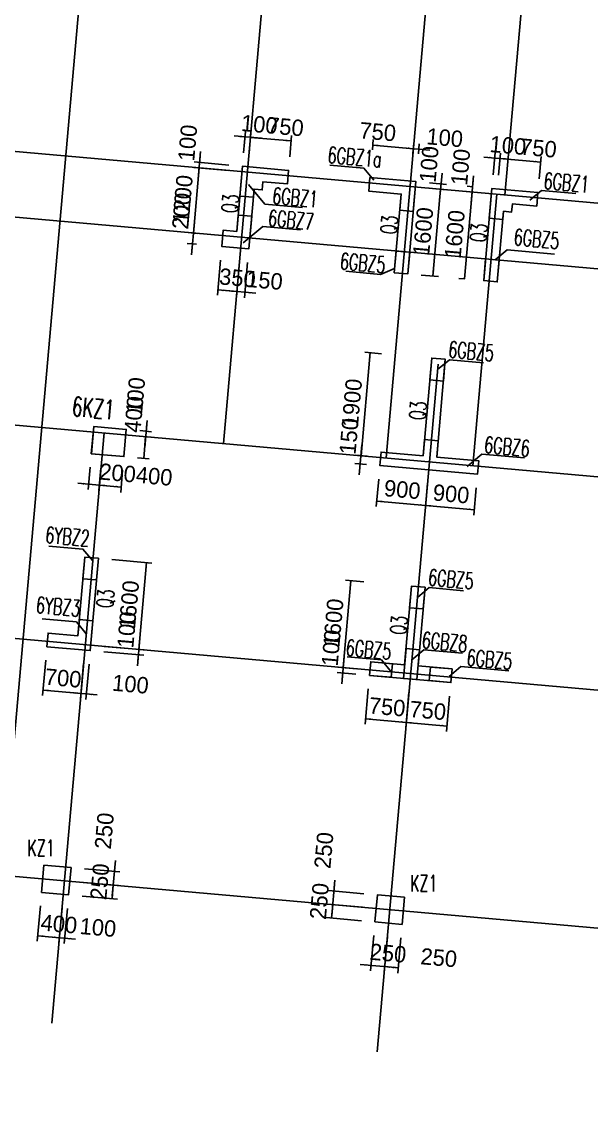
# Model space of a CAD drawing. Extents: x 387171 to 699106, y 11966 to 245688.
# Drawn here: x 616884 to 627343, y 53493 to 73574 of the extents above; entities that cross this region are included whole.
import ezdxf

# ---------------------------------------------------------------- set-up
doc = ezdxf.new("R2010")
doc.units = 0
doc.header["$LTSCALE"] = 100
doc.header["$MEASUREMENT"] = 0
for name, color, linetype in [('b边缘构件', 235, 'Continuous'), ('cnum', 7, 'Continuous'), ('COLU', 7, 'Continuous'), ('colu-主楼', 7, 'Continuous'), ('DIM', 3, 'Continuous'), ('DOTE', 253, 'Continuous'), ('L-AXIS', 3, 'Continuous'), ('NUM', 7, 'Continuous'), ('TEXT', 7, 'Continuous'), ('THIN', 7, 'Continuous'), ('wall-主楼', 2, 'Continuous'), ('Y阴影', 254, 'Continuous'), ('剪力墙身标注', 7, 'Continuous'), ('小尺寸', 4, 'Continuous'), ('柱', 2, 'Continuous')]:
    doc.layers.add(name, color=color, linetype=linetype)
doc.styles.get("Standard").update_dxf_attribs({"font": 'standard'})
doc.styles.add('tk', font='tk')
doc.dimstyles.get("Standard").update_dxf_attribs({"dimtxt": 300, "dimasz": 100, "dimexe": 100, "dimexo": 250, "dimgap": 100, "dimtad": 0, "dimtoh": 1, "dimdec": 0, "dimdsep": 46, "dimcen": 0.09, "dimclrt": 7, "dimadec": 0, "dimazin": 0, "dimtfac": 1, "dimtdec": 4, "dimtofl": 0, "dimtmove": 0, "dimatfit": 3, "dimfxl": 1, "dimtolj": 1, "dimtzin": 0, "dimarcsym": 0})

# ---------------------------------------------------------------- blocks, each defined once
blk = doc.blocks.new('*D1842')
at = {"layer": 'L-AXIS', "color": 0, "linetype": 'ByBlock', "lineweight": -2}
for p, q in [((493507, 53583), (493255, 50741)), ((493264, 50840), (658764, 36162)), ((659008, 38905), (658755, 36062))]:
    blk.add_line(p, q, dxfattribs=at)
for points in [[(493264, 50840), (493365, 50848), (493362, 50815)], [(658764, 36162), (658663, 36154), (658666, 36188)]]:
    blk.add_solid(points, dxfattribs=at)
at = {"layer": 'L-AXIS', "color": 7, "linetype": 'Continuous', "lineweight": -2, "insert": (576045, 43850), "char_height": 300, "width": 1101.67, "attachment_point": 5, "rotation": 354.9316, "style": 'tk'}
blk.add_mtext('166150', dxfattribs=at)
blk = doc.blocks.new('*D876')
at = {"layer": '小尺寸', "color": 0, "linetype": 'ByBlock', "lineweight": -2}
for p, q in [((620534, 69203), (620476, 68556)), ((620882, 69172), (620825, 68525)), ((620485, 68656), (620834, 68625))]:
    blk.add_line(p, q, dxfattribs=at)
for points in [[(620485, 68656), (620586, 68663), (620583, 68630)], [(620834, 68625), (620732, 68617), (620735, 68650)]]:
    blk.add_solid(points, dxfattribs=at)
at = {"layer": '小尺寸', "color": 7, "linetype": 'Continuous', "lineweight": -2, "insert": (620846, 68875), "char_height": 300, "width": 566.67, "attachment_point": 5, "rotation": 354.9316, "style": 'tk'}
blk.add_mtext('350', dxfattribs=at)
blk = doc.blocks.new('*D1648')
at = {"layer": '小尺寸', "color": 0, "linetype": 'ByBlock', "lineweight": -2}
for p, q in [((623249, 61333), (623192, 60685)), ((623996, 61266), (623939, 60619)), ((623200, 60785), (623947, 60719))]:
    blk.add_line(p, q, dxfattribs=at)
for points in [[(623200, 60785), (623301, 60793), (623299, 60759)], [(623947, 60719), (623846, 60711), (623849, 60744)]]:
    blk.add_solid(points, dxfattribs=at)
at = {"layer": '小尺寸', "color": 7, "linetype": 'Continuous', "lineweight": -2, "insert": (623596, 61001), "char_height": 300, "width": 566.67, "attachment_point": 5, "rotation": 354.9316, "style": 'tk'}
blk.add_mtext('750', dxfattribs=at)
blk = doc.blocks.new('*D3608')
at = {"layer": '小尺寸', "color": 0, "linetype": 'ByBlock', "lineweight": -2}
for p, q in [((623996, 61266), (623939, 60619)), ((624743, 61200), (624686, 60553)), ((623947, 60719), (624695, 60652))]:
    blk.add_line(p, q, dxfattribs=at)
for points in [[(623947, 60719), (624049, 60726), (624046, 60693)], [(624695, 60652), (624593, 60645), (624596, 60678)]]:
    blk.add_solid(points, dxfattribs=at)
at = {"layer": '小尺寸', "color": 7, "linetype": 'Continuous', "lineweight": -2, "insert": (624343, 60935), "char_height": 300, "width": 566.67, "attachment_point": 5, "rotation": 354.9316, "style": 'tk'}
blk.add_mtext('750', dxfattribs=at)
blk = doc.blocks.new('*D1849')
at = {"layer": '小尺寸', "color": 0, "linetype": 'ByBlock', "lineweight": -2}
for p, q in [((617322, 61858), (617265, 61211)), ((618019, 61797), (617962, 61149)), ((617274, 61311), (617971, 61249))]:
    blk.add_line(p, q, dxfattribs=at)
for points in [[(617274, 61311), (617375, 61318), (617372, 61285)], [(617971, 61249), (617870, 61241), (617873, 61274)]]:
    blk.add_solid(points, dxfattribs=at)
at = {"layer": '小尺寸', "color": 7, "linetype": 'Continuous', "lineweight": -2, "insert": (617644, 61529), "char_height": 300, "width": 566.67, "attachment_point": 5, "rotation": 354.9316, "style": 'tk'}
blk.add_mtext('700', dxfattribs=at)
blk = doc.blocks.new('*D1515')
at = {"layer": '小尺寸', "color": 0, "linetype": 'ByBlock', "lineweight": -2}
for p, q in [((618019, 61797), (617962, 61149)), ((618119, 61788), (618062, 61140)), ((617772, 61266), (618270, 61222))]:
    blk.add_line(p, q, dxfattribs=at)
for points in [[(617971, 61249), (617870, 61241), (617873, 61274)], [(618071, 61240), (618172, 61248), (618169, 61214)]]:
    blk.add_solid(points, dxfattribs=at)
at = {"layer": '小尺寸', "color": 7, "linetype": 'Continuous', "lineweight": -2, "insert": (618880, 61419), "char_height": 300, "width": 476.67, "attachment_point": 5, "rotation": 354.9316, "style": 'tk'}
blk.add_mtext('100', dxfattribs=at)
blk = doc.blocks.new('*D3607')
at = {"layer": '小尺寸', "color": 0, "linetype": 'ByBlock', "lineweight": -2}
for p, q in [((620169, 71193), (620125, 70695)), ((620679, 70847), (620043, 70903)), ((620688, 70947), (620052, 71003))]:
    blk.add_line(p, q, dxfattribs=at)
for points in [[(620151, 70994), (620144, 71095), (620177, 71092)], [(620142, 70895), (620150, 70793), (620117, 70796)]]:
    blk.add_solid(points, dxfattribs=at)
at = {"layer": '小尺寸', "color": 7, "linetype": 'Continuous', "lineweight": -2, "insert": (619932, 71353), "char_height": 300, "width": 476.67, "attachment_point": 5, "rotation": 84.9316, "style": 'tk'}
blk.add_mtext('100', dxfattribs=at)
blk = doc.blocks.new('*D4370')
at = {"layer": '小尺寸', "color": 0, "linetype": 'ByBlock', "lineweight": -2}
for p, q in [((620142, 70895), (620036, 69699)), ((620679, 70847), (620043, 70903)), ((620106, 69693), (619937, 69708))]:
    blk.add_line(p, q, dxfattribs=at)
for points in [[(620142, 70895), (620150, 70793), (620117, 70796)], [(620036, 69699), (620029, 69800), (620062, 69797)]]:
    blk.add_solid(points, dxfattribs=at)
at = {"layer": '小尺寸', "color": 7, "linetype": 'Continuous', "lineweight": -2, "insert": (619840, 70319), "char_height": 300, "width": 690, "attachment_point": 5, "rotation": 84.9316, "style": 'tk'}
blk.add_mtext('1200', dxfattribs=at)
blk = doc.blocks.new('*D4109')
at = {"layer": '小尺寸', "color": 0, "linetype": 'ByBlock', "lineweight": -2}
for p, q in [((620054, 69898), (620001, 69301)), ((620106, 69693), (619937, 69708)), ((620094, 69493), (619919, 69509))]:
    blk.add_line(p, q, dxfattribs=at)
for points in [[(620036, 69699), (620029, 69800), (620062, 69797)], [(620019, 69500), (620027, 69399), (619993, 69402)]]:
    blk.add_solid(points, dxfattribs=at)
at = {"layer": '小尺寸', "color": 7, "linetype": 'Continuous', "lineweight": -2, "insert": (619821, 70103), "char_height": 300, "width": 566.67, "attachment_point": 5, "rotation": 84.9316, "style": 'tk'}
blk.add_mtext('200', dxfattribs=at)
blk = doc.blocks.new('*D348')
at = {"layer": '小尺寸', "color": 0, "linetype": 'ByBlock', "lineweight": -2}
for p, q in [((623084, 65263), (623133, 65810)), ((623213, 65452), (623002, 65471)), ((623226, 65601), (623016, 65620))]:
    blk.add_line(p, q, dxfattribs=at)
for points in [[(623115, 65611), (623108, 65712), (623141, 65709)], [(623102, 65462), (623110, 65361), (623077, 65364)]]:
    blk.add_solid(points, dxfattribs=at)
at = {"layer": '小尺寸', "color": 7, "linetype": 'Continuous', "lineweight": -2, "insert": (622896, 65970), "char_height": 300, "width": 476.67, "attachment_point": 5, "rotation": 84.9316, "style": 'tk'}
blk.add_mtext('150', dxfattribs=at)
blk = doc.blocks.new('*D75')
at = {"layer": '小尺寸', "color": 0, "linetype": 'ByBlock', "lineweight": -2}
for p, q in [((623115, 65611), (623283, 67504)), ((623493, 67485), (623184, 67513)), ((623226, 65601), (623016, 65620))]:
    blk.add_line(p, q, dxfattribs=at)
for points in [[(623283, 67504), (623291, 67403), (623258, 67406)], [(623115, 65611), (623108, 65712), (623141, 65709)]]:
    blk.add_solid(points, dxfattribs=at)
at = {"layer": '小尺寸', "color": 7, "linetype": 'Continuous', "lineweight": -2, "insert": (622950, 66580), "char_height": 300, "width": 685, "attachment_point": 5, "rotation": 84.9316, "style": 'tk'}
blk.add_mtext('1900', dxfattribs=at)
blk = doc.blocks.new('*D4739')
at = {"layer": '小尺寸', "color": 0, "linetype": 'ByBlock', "lineweight": -2}
for p, q in [((623440, 65181), (623395, 64681)), ((624336, 65101), (624292, 64601)), ((623404, 64780), (624301, 64701))]:
    blk.add_line(p, q, dxfattribs=at)
for points in [[(623404, 64780), (623505, 64788), (623502, 64755)], [(624301, 64701), (624200, 64693), (624203, 64726)]]:
    blk.add_solid(points, dxfattribs=at)
at = {"layer": '小尺寸', "color": 7, "linetype": 'Continuous', "lineweight": -2, "insert": (623874, 64990), "char_height": 300, "width": 556.67, "attachment_point": 5, "rotation": 354.9316, "style": 'tk'}
blk.add_mtext('900', dxfattribs=at)
blk = doc.blocks.new('*D927')
at = {"layer": '小尺寸', "color": 0, "linetype": 'ByBlock', "lineweight": -2}
for p, q in [((624336, 65101), (624292, 64601)), ((625233, 65022), (625188, 64522)), ((624301, 64701), (625197, 64621))]:
    blk.add_line(p, q, dxfattribs=at)
for points in [[(624301, 64701), (624402, 64709), (624399, 64676)], [(625197, 64621), (625096, 64614), (625099, 64647)]]:
    blk.add_solid(points, dxfattribs=at)
at = {"layer": '小尺寸', "color": 7, "linetype": 'Continuous', "lineweight": -2, "insert": (624771, 64910), "char_height": 300, "width": 556.67, "attachment_point": 5, "rotation": 354.9316, "style": 'tk'}
blk.add_mtext('900', dxfattribs=at)
blk = doc.blocks.new('*D486')
at = {"layer": '小尺寸', "color": 0, "linetype": 'ByBlock', "lineweight": -2}
for p, q in [((622761, 61426), (622805, 61924)), ((623031, 61703), (622688, 61734)), ((623022, 61604), (622679, 61634))]:
    blk.add_line(p, q, dxfattribs=at)
for points in [[(622787, 61725), (622780, 61826), (622813, 61823)], [(622778, 61625), (622786, 61524), (622753, 61527)]]:
    blk.add_solid(points, dxfattribs=at)
at = {"layer": '小尺寸', "color": 7, "linetype": 'Continuous', "lineweight": -2, "insert": (622568, 62084), "char_height": 300, "width": 476.67, "attachment_point": 5, "rotation": 84.9316, "style": 'tk'}
blk.add_mtext('100', dxfattribs=at)
blk = doc.blocks.new('*D1436')
at = {"layer": '小尺寸', "color": 0, "linetype": 'ByBlock', "lineweight": -2}
for p, q in [((622787, 61725), (622929, 63319)), ((623167, 63298), (622829, 63328)), ((623031, 61703), (622688, 61734))]:
    blk.add_line(p, q, dxfattribs=at)
for points in [[(622929, 63319), (622936, 63218), (622903, 63221)], [(622787, 61725), (622780, 61826), (622813, 61823)]]:
    blk.add_solid(points, dxfattribs=at)
at = {"layer": '小尺寸', "color": 7, "linetype": 'Continuous', "lineweight": -2, "insert": (622609, 62544), "char_height": 300, "width": 685, "attachment_point": 5, "rotation": 84.9316, "style": 'tk'}
blk.add_mtext('1600', dxfattribs=at)
blk = doc.blocks.new('*D4630')
at = {"layer": '小尺寸', "color": 0, "linetype": 'ByBlock', "lineweight": -2}
for p, q in [((620959, 71173), (620994, 71563)), ((621059, 71165), (621093, 71554)), ((620786, 71481), (621284, 71437))]:
    blk.add_line(p, q, dxfattribs=at)
for points in [[(620985, 71463), (620884, 71455), (620887, 71489)], [(621085, 71454), (621186, 71462), (621183, 71429)]]:
    blk.add_solid(points, dxfattribs=at)
at = {"layer": '小尺寸', "color": 7, "linetype": 'Continuous', "lineweight": -2, "insert": (621248, 71691), "char_height": 300, "width": 476.67, "attachment_point": 5, "rotation": 354.9316, "style": 'tk'}
blk.add_mtext('100', dxfattribs=at)
blk = doc.blocks.new('*D807')
at = {"layer": '小尺寸', "color": 0, "linetype": 'ByBlock', "lineweight": -2}
for p, q in [((621059, 71165), (621093, 71554)), ((621085, 71454), (621832, 71388)), ((621806, 71098), (621840, 71488))]:
    blk.add_line(p, q, dxfattribs=at)
for points in [[(621085, 71454), (621186, 71462), (621183, 71429)], [(621832, 71388), (621731, 71380), (621733, 71413)]]:
    blk.add_solid(points, dxfattribs=at)
at = {"layer": '小尺寸', "color": 7, "linetype": 'Continuous', "lineweight": -2, "insert": (621728, 71648), "char_height": 300, "width": 566.67, "attachment_point": 5, "rotation": 354.9316, "style": 'tk'}
blk.add_mtext('750', dxfattribs=at)
blk = doc.blocks.new('*D2234')
at = {"layer": '小尺寸', "color": 0, "linetype": 'ByBlock', "lineweight": -2}
for p, q in [((624070, 71160), (624087, 71347)), ((624170, 71151), (624186, 71338)), ((624377, 71221), (623879, 71265))]:
    blk.add_line(p, q, dxfattribs=at)
for points in [[(624078, 71247), (623977, 71239), (623980, 71272)], [(624178, 71238), (624279, 71246), (624276, 71213)]]:
    blk.add_solid(points, dxfattribs=at)
at = {"layer": '小尺寸', "color": 7, "linetype": 'Continuous', "lineweight": -2, "insert": (624654, 71447), "char_height": 300, "width": 476.67, "attachment_point": 5, "rotation": 354.9316, "style": 'tk'}
blk.add_mtext('100', dxfattribs=at)
blk = doc.blocks.new('*D1972')
at = {"layer": '小尺寸', "color": 0, "linetype": 'ByBlock', "lineweight": -2}
for p, q in [((623323, 71226), (623340, 71413)), ((624078, 71247), (623331, 71313)), ((624070, 71160), (624087, 71347))]:
    blk.add_line(p, q, dxfattribs=at)
for points in [[(623331, 71313), (623432, 71321), (623429, 71288)], [(624078, 71247), (623977, 71239), (623980, 71272)]]:
    blk.add_solid(points, dxfattribs=at)
at = {"layer": '小尺寸', "color": 7, "linetype": 'Continuous', "lineweight": -2, "insert": (623424, 71556), "char_height": 300, "width": 566.67, "attachment_point": 5, "rotation": 354.9316, "style": 'tk'}
blk.add_mtext('750', dxfattribs=at)
blk = doc.blocks.new('*D2775')
at = {"layer": '小尺寸', "color": 0, "linetype": 'ByBlock', "lineweight": -2}
for p, q in [((625370, 71094), (625868, 71050)), ((625542, 70767), (625578, 71176)), ((625641, 70758), (625677, 71167))]:
    blk.add_line(p, q, dxfattribs=at)
for points in [[(625569, 71076), (625468, 71069), (625471, 71102)], [(625669, 71067), (625770, 71075), (625767, 71042)]]:
    blk.add_solid(points, dxfattribs=at)
at = {"layer": '小尺寸', "color": 7, "linetype": 'Continuous', "lineweight": -2, "insert": (625815, 71305), "char_height": 300, "width": 476.67, "attachment_point": 5, "rotation": 354.9316, "style": 'tk'}
blk.add_mtext('100', dxfattribs=at)
blk = doc.blocks.new('*D2496')
at = {"layer": '小尺寸', "color": 0, "linetype": 'ByBlock', "lineweight": -2}
for p, q in [((625641, 70758), (625677, 71167)), ((626388, 70692), (626425, 71101)), ((625669, 71067), (626416, 71001))]:
    blk.add_line(p, q, dxfattribs=at)
for points in [[(625669, 71067), (625770, 71075), (625767, 71042)], [(626416, 71001), (626315, 70993), (626318, 71027)]]:
    blk.add_solid(points, dxfattribs=at)
at = {"layer": '小尺寸', "color": 7, "linetype": 'Continuous', "lineweight": -2, "insert": (626376, 71256), "char_height": 300, "width": 566.67, "attachment_point": 5, "rotation": 354.9316, "style": 'tk'}
blk.add_mtext('750', dxfattribs=at)
blk = doc.blocks.new('*D2730')
at = {"layer": '小尺寸', "color": 0, "linetype": 'ByBlock', "lineweight": -2}
for p, q in [((619006, 61759), (619050, 62257)), ((618399, 62114), (619132, 62049)), ((618390, 62015), (619123, 61950))]:
    blk.add_line(p, q, dxfattribs=at)
for points in [[(619032, 62058), (619025, 62159), (619058, 62156)], [(619023, 61958), (619031, 61857), (618998, 61860)]]:
    blk.add_solid(points, dxfattribs=at)
at = {"layer": '小尺寸', "color": 7, "linetype": 'Continuous', "lineweight": -2, "insert": (618813, 62417), "char_height": 300, "width": 476.67, "attachment_point": 5, "rotation": 84.9316, "style": 'tk'}
blk.add_mtext('100', dxfattribs=at)
blk = doc.blocks.new('*D2292')
at = {"layer": '小尺寸', "color": 0, "linetype": 'ByBlock', "lineweight": -2}
for p, q in [((618540, 63708), (619273, 63643)), ((619032, 62058), (619174, 63652)), ((618399, 62114), (619132, 62049))]:
    blk.add_line(p, q, dxfattribs=at)
for points in [[(619174, 63652), (619181, 63551), (619148, 63554)], [(619032, 62058), (619025, 62159), (619058, 62156)]]:
    blk.add_solid(points, dxfattribs=at)
at = {"layer": '小尺寸', "color": 7, "linetype": 'Continuous', "lineweight": -2, "insert": (618854, 62877), "char_height": 300, "width": 685, "attachment_point": 5, "rotation": 84.9316, "style": 'tk'}
blk.add_mtext('1600', dxfattribs=at)
blk = doc.blocks.new('*D4052')
at = {"layer": '小尺寸', "color": 0, "linetype": 'ByBlock', "lineweight": -2}
for p, q in [((624604, 70800), (624560, 70302)), ((624365, 70520), (624677, 70492)), ((624374, 70620), (624686, 70592))]:
    blk.add_line(p, q, dxfattribs=at)
for points in [[(624586, 70601), (624578, 70702), (624612, 70699)], [(624577, 70501), (624585, 70400), (624552, 70403)]]:
    blk.add_solid(points, dxfattribs=at)
at = {"layer": '小尺寸', "color": 7, "linetype": 'Continuous', "lineweight": -2, "insert": (624367, 70960), "char_height": 300, "width": 476.67, "attachment_point": 5, "rotation": 84.9316, "style": 'tk'}
blk.add_mtext('100', dxfattribs=at)
blk = doc.blocks.new('*D3665')
at = {"layer": '小尺寸', "color": 0, "linetype": 'ByBlock', "lineweight": -2}
for p, q in [((624365, 70520), (624677, 70492)), ((624577, 70501), (624436, 68907)), ((624223, 68926), (624536, 68899))]:
    blk.add_line(p, q, dxfattribs=at)
for points in [[(624577, 70501), (624585, 70400), (624552, 70403)], [(624436, 68907), (624428, 69009), (624461, 69006)]]:
    blk.add_solid(points, dxfattribs=at)
at = {"layer": '小尺寸', "color": 7, "linetype": 'Continuous', "lineweight": -2, "insert": (624258, 69726), "char_height": 300, "width": 685, "attachment_point": 5, "rotation": 84.9316, "style": 'tk'}
blk.add_mtext('1600', dxfattribs=at)
blk = doc.blocks.new('*D4581')
at = {"layer": '小尺寸', "color": 0, "linetype": 'ByBlock', "lineweight": -2}
for p, q in [((625183, 70749), (625139, 70251)), ((625171, 70549), (625066, 70558)), ((625162, 70449), (625057, 70459))]:
    blk.add_line(p, q, dxfattribs=at)
for points in [[(625165, 70549), (625157, 70651), (625191, 70648)], [(625156, 70450), (625164, 70349), (625131, 70352)]]:
    blk.add_solid(points, dxfattribs=at)
at = {"layer": '小尺寸', "color": 7, "linetype": 'Continuous', "lineweight": -2, "insert": (624946, 70909), "char_height": 300, "width": 476.67, "attachment_point": 5, "rotation": 84.9316, "style": 'tk'}
blk.add_mtext('100', dxfattribs=at)
blk = doc.blocks.new('*D4457')
at = {"layer": '小尺寸', "color": 0, "linetype": 'ByBlock', "lineweight": -2}
for p, q in [((625156, 70450), (625015, 68856)), ((625162, 70449), (625057, 70459)), ((625021, 68856), (624915, 68865))]:
    blk.add_line(p, q, dxfattribs=at)
for points in [[(625156, 70450), (625164, 70349), (625131, 70352)], [(625015, 68856), (625007, 68957), (625040, 68954)]]:
    blk.add_solid(points, dxfattribs=at)
at = {"layer": '小尺寸', "color": 7, "linetype": 'Continuous', "lineweight": -2, "insert": (624837, 69675), "char_height": 300, "width": 685, "attachment_point": 5, "rotation": 84.9316, "style": 'tk'}
blk.add_mtext('1600', dxfattribs=at)
blk = doc.blocks.new('*D4386')
at = {"layer": '小尺寸', "color": 0, "linetype": 'ByBlock', "lineweight": -2}
for p, q in [((618138, 65400), (618102, 64991)), ((618338, 65382), (618301, 64974)), ((617912, 65109), (618509, 65056))]:
    blk.add_line(p, q, dxfattribs=at)
for points in [[(618111, 65091), (618010, 65083), (618013, 65117)], [(618310, 65073), (618411, 65081), (618408, 65048)]]:
    blk.add_solid(points, dxfattribs=at)
at = {"layer": '小尺寸', "color": 7, "linetype": 'Continuous', "lineweight": -2, "insert": (618644, 65295), "char_height": 300, "width": 566.67, "attachment_point": 5, "rotation": 354.9316, "style": 'tk'}
blk.add_mtext('200', dxfattribs=at)
blk = doc.blocks.new('*D4124')
at = {"layer": '小尺寸', "color": 0, "linetype": 'ByBlock', "lineweight": -2}
for p, q in [((618338, 65382), (618301, 64974)), ((618736, 65347), (618700, 64938)), ((618310, 65073), (618708, 65038))]:
    blk.add_line(p, q, dxfattribs=at)
for points in [[(618310, 65073), (618411, 65081), (618408, 65048)], [(618708, 65038), (618607, 65030), (618610, 65064)]]:
    blk.add_solid(points, dxfattribs=at)
at = {"layer": '小尺寸', "color": 7, "linetype": 'Continuous', "lineweight": -2, "insert": (619316, 65235), "char_height": 300, "width": 576.67, "attachment_point": 5, "rotation": 354.9316, "style": 'tk'}
blk.add_mtext('400', dxfattribs=at)
blk = doc.blocks.new('*D446')
at = {"layer": '小尺寸', "color": 0, "linetype": 'ByBlock', "lineweight": -2}
for p, q in [((619051, 66072), (619267, 66053)), ((619185, 66261), (619141, 65763)), ((619042, 65973), (619258, 65953))]:
    blk.add_line(p, q, dxfattribs=at)
for points in [[(619167, 66062), (619160, 66163), (619193, 66160)], [(619158, 65962), (619166, 65861), (619133, 65864)]]:
    blk.add_solid(points, dxfattribs=at)
at = {"layer": '小尺寸', "color": 7, "linetype": 'Continuous', "lineweight": -2, "insert": (618975, 66718), "char_height": 300, "width": 476.67, "attachment_point": 5, "rotation": 84.9316, "style": 'tk'}
blk.add_mtext('100', dxfattribs=at)
blk = doc.blocks.new('*D168')
at = {"layer": '小尺寸', "color": 0, "linetype": 'ByBlock', "lineweight": -2}
for p, q in [((619042, 65973), (619258, 65953)), ((619158, 65962), (619123, 65564)), ((619007, 65574), (619223, 65555))]:
    blk.add_line(p, q, dxfattribs=at)
for points in [[(619158, 65962), (619166, 65861), (619133, 65864)], [(619123, 65564), (619115, 65665), (619149, 65662)]]:
    blk.add_solid(points, dxfattribs=at)
at = {"layer": '小尺寸', "color": 7, "linetype": 'Continuous', "lineweight": -2, "insert": (618944, 66371), "char_height": 300, "width": 576.67, "attachment_point": 5, "rotation": 84.9316, "style": 'tk'}
blk.add_mtext('400', dxfattribs=at)
blk = doc.blocks.new('*D0')
at = {"layer": '小尺寸', "color": 0, "linetype": 'ByBlock', "lineweight": -2}
for p, q in [((620882, 69172), (620825, 68525)), ((621032, 69159), (620974, 68512)), ((620635, 68642), (621183, 68594))]:
    blk.add_line(p, q, dxfattribs=at)
for points in [[(620834, 68625), (620733, 68617), (620736, 68650)], [(620983, 68611), (621084, 68619), (621081, 68586)]]:
    blk.add_solid(points, dxfattribs=at)
at = {"layer": '小尺寸', "color": 7, "linetype": 'Continuous', "lineweight": -2, "insert": (621342, 68830), "char_height": 300, "width": 476.67, "attachment_point": 5, "rotation": 354.9316, "style": 'tk'}
blk.add_mtext('150', dxfattribs=at)
blk = doc.blocks.new('*D147')
at = {"layer": 'DIM', "color": 0, "linetype": 'ByBlock', "lineweight": -2}
for p, q in [((618603, 58181), (618545, 57533)), ((618037, 58030), (618684, 57973)), ((618015, 57781), (618662, 57724))]:
    blk.add_line(p, q, dxfattribs=at)
for points in [[(618585, 57982), (618577, 58083), (618610, 58080)], [(618563, 57733), (618571, 57632), (618537, 57635)]]:
    blk.add_solid(points, dxfattribs=at)
at = {"layer": 'DIM', "color": 7, "linetype": 'Continuous', "lineweight": -2, "insert": (618400, 58727), "char_height": 300, "width": 566.67, "attachment_point": 5, "rotation": 84.9316, "style": 'tk'}
blk.add_mtext('250', dxfattribs=at)
blk = doc.blocks.new('*D4652')
at = {"layer": 'DIM', "color": 0, "linetype": 'ByBlock', "lineweight": -2}
for p, q in [((618015, 57781), (618662, 57724)), ((618563, 57733), (618541, 57484)), ((617993, 57532), (618640, 57475))]:
    blk.add_line(p, q, dxfattribs=at)
for points in [[(618563, 57733), (618571, 57632), (618537, 57635)], [(618541, 57484), (618533, 57585), (618566, 57582)]]:
    blk.add_solid(points, dxfattribs=at)
at = {"layer": 'DIM', "color": 7, "linetype": 'Continuous', "lineweight": -2, "insert": (618317, 57795), "char_height": 300, "width": 566.67, "attachment_point": 5, "rotation": 84.9316, "style": 'tk'}
blk.add_mtext('250', dxfattribs=at)
blk = doc.blocks.new('*D659')
at = {"layer": 'DIM', "color": 0, "linetype": 'ByBlock', "lineweight": -2}
for p, q in [((617224, 57349), (617166, 56702)), ((617622, 57314), (617565, 56667)), ((617175, 56802), (617574, 56766))]:
    blk.add_line(p, q, dxfattribs=at)
for points in [[(617175, 56802), (617276, 56809), (617273, 56776)], [(617574, 56766), (617472, 56759), (617475, 56792)]]:
    blk.add_solid(points, dxfattribs=at)
at = {"layer": 'DIM', "color": 7, "linetype": 'Continuous', "lineweight": -2, "insert": (617566, 57018), "char_height": 300, "width": 576.67, "attachment_point": 5, "rotation": 354.9316, "style": 'tk'}
blk.add_mtext('400', dxfattribs=at)
blk = doc.blocks.new('*D393')
at = {"layer": 'DIM', "color": 0, "linetype": 'ByBlock', "lineweight": -2}
for p, q in [((617622, 57314), (617565, 56667)), ((617722, 57305), (617664, 56658)), ((617374, 56784), (617872, 56740))]:
    blk.add_line(p, q, dxfattribs=at)
for points in [[(617574, 56766), (617472, 56759), (617475, 56792)], [(617673, 56757), (617774, 56765), (617771, 56732)]]:
    blk.add_solid(points, dxfattribs=at)
at = {"layer": 'DIM', "color": 7, "linetype": 'Continuous', "lineweight": -2, "insert": (618283, 56954), "char_height": 300, "width": 476.67, "attachment_point": 5, "rotation": 354.9316, "style": 'tk'}
blk.add_mtext('100', dxfattribs=at)
blk = doc.blocks.new('*D1446')
at = {"layer": 'DIM', "color": 0, "linetype": 'ByBlock', "lineweight": -2}
for p, q in [((623167, 57575), (622519, 57633)), ((622637, 57823), (622579, 57176)), ((623145, 57326), (622497, 57384))]:
    blk.add_line(p, q, dxfattribs=at)
for points in [[(622619, 57624), (622611, 57725), (622644, 57722)], [(622597, 57375), (622605, 57274), (622572, 57277)]]:
    blk.add_solid(points, dxfattribs=at)
at = {"layer": 'DIM', "color": 7, "linetype": 'Continuous', "lineweight": -2, "insert": (622434, 58370), "char_height": 300, "width": 566.67, "attachment_point": 5, "rotation": 84.9316, "style": 'tk'}
blk.add_mtext('250', dxfattribs=at)
blk = doc.blocks.new('*D2266')
at = {"layer": 'DIM', "color": 0, "linetype": 'ByBlock', "lineweight": -2}
for p, q in [((623145, 57326), (622497, 57384)), ((622597, 57375), (622575, 57126)), ((623123, 57077), (622475, 57135))]:
    blk.add_line(p, q, dxfattribs=at)
for points in [[(622597, 57375), (622605, 57274), (622572, 57277)], [(622575, 57126), (622567, 57227), (622600, 57224)]]:
    blk.add_solid(points, dxfattribs=at)
at = {"layer": 'DIM', "color": 7, "linetype": 'Continuous', "lineweight": -2, "insert": (622351, 57437), "char_height": 300, "width": 566.67, "attachment_point": 5, "rotation": 84.9316, "style": 'tk'}
blk.add_mtext('250', dxfattribs=at)
blk = doc.blocks.new('*D1999')
at = {"layer": 'DIM', "color": 0, "linetype": 'ByBlock', "lineweight": -2}
for p, q in [((623350, 56806), (623292, 56159)), ((623599, 56784), (623541, 56137)), ((623102, 56276), (623749, 56219))]:
    blk.add_line(p, q, dxfattribs=at)
for points in [[(623301, 56258), (623200, 56251), (623203, 56284)], [(623550, 56236), (623651, 56244), (623648, 56211)]]:
    blk.add_solid(points, dxfattribs=at)
at = {"layer": 'DIM', "color": 7, "linetype": 'Continuous', "lineweight": -2, "insert": (623612, 56482), "char_height": 300, "width": 566.67, "attachment_point": 5, "rotation": 354.9316, "style": 'tk'}
blk.add_mtext('250', dxfattribs=at)
blk = doc.blocks.new('*D1886')
at = {"layer": 'DIM', "color": 0, "linetype": 'ByBlock', "lineweight": -2}
for p, q in [((623599, 56784), (623541, 56137)), ((623848, 56762), (623790, 56115)), ((623550, 56236), (623799, 56214))]:
    blk.add_line(p, q, dxfattribs=at)
for points in [[(623550, 56236), (623651, 56244), (623648, 56211)], [(623799, 56214), (623698, 56206), (623701, 56240)]]:
    blk.add_solid(points, dxfattribs=at)
at = {"layer": 'DIM', "color": 7, "linetype": 'Continuous', "lineweight": -2, "insert": (624545, 56399), "char_height": 300, "width": 566.67, "attachment_point": 5, "rotation": 354.9316, "style": 'tk'}
blk.add_mtext('250', dxfattribs=at)

msp = doc.modelspace()

# ---------------------------------------------------------------- hatches: boundary and pattern name
at = {"layer": 'Y阴影'}
h = msp.add_hatch(dxfattribs=at)
h.set_pattern_fill('ANSI31', color=256, scale=25, angle=-21.95462, style=0)
h.set_pattern_definition([])
h.paths.add_polyline_path([(620888.5, 70376.6), (620937.1, 70924.5), (621783.8, 70849.4), (621761.7, 70600.4), (621313.8, 70640.1), (621300.6, 70490.7), (621151.2, 70503.9), (621137.9, 70354.5)], flags=0)
h = msp.add_hatch(dxfattribs=at)
h.set_pattern_fill('ANSI31', color=256, scale=25, angle=-21.95462, style=0)
h.set_pattern_definition([])
h.paths.add_polyline_path([(623255.9, 70467.8), (623853.9, 70414.8), (623827.4, 70116), (624076, 70093.9), (624124.6, 70641.8), (623278, 70716.9)], flags=0)
h = msp.add_hatch(dxfattribs=at)
h.set_pattern_fill('ANSI31', color=256, scale=25, angle=-21.95462, style=0)
h.set_pattern_definition([])
h.paths.add_polyline_path([(625470.6, 69970.2), (625519.2, 70518.1), (626365.8, 70443), (626343.7, 70194), (625895.8, 70233.7), (625882.6, 70084.3), (625733.2, 70097.5), (625719.9, 69948.1)], flags=0)
h = msp.add_hatch(dxfattribs=at)
h.set_pattern_fill('ANSI31', color=256, scale=25, angle=-21.95462, style=0)
h.set_pattern_definition([])
h.paths.add_polyline_path([(621107, 70005.9), (621054, 69408.2), (620555.6, 69452.4), (620582.1, 69751.2), (620831.1, 69729.2), (620857.6, 70028)], flags=0)
h = msp.add_hatch(dxfattribs=at)
h.set_pattern_fill('ANSI31', color=256, scale=25, angle=-21.95462, style=0)
h.set_pattern_definition([])
h.paths.add_polyline_path([(623761.1, 69368.9), (623725.8, 68970.5), (623974.4, 68948.4), (624009.8, 69346.8)], flags=0)
h = msp.add_hatch(dxfattribs=at)
h.set_pattern_fill('ANSI31', color=256, scale=25, angle=-21.95462, style=0)
h.set_pattern_definition([])
h.paths.add_polyline_path([(625404.6, 69223.1), (625369.3, 68824.7), (625618.3, 68802.6), (625653.7, 69201.1)], flags=0)
h = msp.add_hatch(dxfattribs=at)
h.set_pattern_fill('ANSI31', color=256, scale=25, angle=-21.95462, style=0)
h.set_pattern_definition([])
h.paths.add_polyline_path([(624415, 67403.4), (624379.7, 67005), (624628.7, 66982.9), (624664, 67381.4)], flags=0)
h = msp.add_hatch(dxfattribs=at)
h.set_pattern_fill('ANSI31', color=256, scale=25, angle=-21.95462, style=0)
h.set_pattern_definition([])
h.paths.add_polyline_path([(623483.7, 65679), (623461.6, 65430), (625254.9, 65270.9), (625277, 65519.9), (624505, 65588.4), (624531.5, 65887.2), (624282.5, 65909.3), (624256, 65610.5)], flags=0)
h = msp.add_hatch(dxfattribs=at)
h.set_pattern_fill('ANSI31', color=256, scale=25, angle=-21.95462, style=0)
h.set_pattern_definition([])
h.paths.add_polyline_path([(618042.5, 63752.1), (618007.2, 63353.7), (618256, 63331.6), (618291.4, 63730.1)], flags=0)
h = msp.add_hatch(dxfattribs=at)
h.set_pattern_fill('ANSI31', color=256, scale=25, angle=-21.95462, style=0)
h.set_pattern_definition([])
h.paths.add_polyline_path([(624044, 63219.9), (624008.6, 62821.4), (624257.7, 62799.3), (624293, 63197.8)], flags=0)
h = msp.add_hatch(dxfattribs=at)
h.set_pattern_fill('ANSI31', color=256, scale=25, angle=-21.95462, style=0)
h.set_pattern_definition([])
h.paths.add_polyline_path([(617344.3, 62107.4), (618141.2, 62036.7), (618189.8, 62584.6), (617940.9, 62606.6), (617914.4, 62307.8), (617366.4, 62356.4)], flags=0)
h = msp.add_hatch(dxfattribs=at)
h.set_pattern_fill('ANSI31', color=256, scale=25, angle=-21.95462, style=0)
h.set_pattern_definition([])
h.paths.add_polyline_path([(623942.4, 62074.4), (623893.8, 61526.5), (624142.8, 61504.4), (624191.4, 62052.3)], flags=0)
h = msp.add_hatch(dxfattribs=at)
h.set_pattern_fill('ANSI31', color=256, scale=25, angle=-21.95462, style=0)
h.set_pattern_definition([])
h.paths.add_polyline_path([(623691.6, 61795.4), (623293.1, 61830.8), (623271.1, 61581.7), (623669.5, 61546.4)], flags=0)
h = msp.add_hatch(dxfattribs=at)
h.set_pattern_fill('ANSI31', color=256, scale=25, angle=-21.95462, style=0)
h.set_pattern_definition([])
h.paths.add_polyline_path([(624787.3, 61698.3), (624388.8, 61733.6), (624366.8, 61484.6), (624765.2, 61449.2)], flags=0)

# ---------------------------------------------------------------- linework, layer by layer
at = {"layer": 'b边缘构件'}
for points in [[(620888.5, 70376.6), (620937.1, 70924.5), (621783.8, 70849.4), (621761.7, 70600.4), (621313.8, 70640.1), (621300.6, 70490.7), (621151.2, 70503.9), (621137.9, 70354.5)], [(625470.6, 69970.2), (625519.2, 70518.1), (626365.8, 70443), (626343.7, 70194), (625895.8, 70233.7), (625882.6, 70084.3), (625733.2, 70097.5), (625719.9, 69948.1)]]:
    msp.add_lwpolyline(points, close=True, dxfattribs=at)
for points in [[(623255.9, 70467.8), (623853.9, 70414.8), (623827.4, 70116), (624076, 70093.9), (624124.6, 70641.8), (623278, 70716.9), (623255.9, 70467.8)], [(621107, 70005.9), (621054, 69408.2), (620555.6, 69452.4), (620582.1, 69751.2), (620831.1, 69729.2), (620857.6, 70028), (621107, 70005.9)], [(623761.1, 69368.9), (623725.8, 68970.5), (623974.4, 68948.4), (624009.8, 69346.8), (623761.1, 69368.9)], [(625404.6, 69223.1), (625369.3, 68824.7), (625618.3, 68802.6), (625653.7, 69201.1), (625404.6, 69223.1)], [(624415, 67403.4), (624379.7, 67005), (624628.7, 66982.9), (624664, 67381.4), (624415, 67403.4)], [(623483.7, 65679), (623461.6, 65430), (625254.9, 65270.9), (625277, 65519.9), (624505, 65588.4), (624531.5, 65887.2), (624282.5, 65909.3), (624256, 65610.5), (623483.7, 65679)], [(618042.5, 63752.1), (618007.2, 63353.7), (618256, 63331.6), (618291.4, 63730.1), (618042.5, 63752.1)], [(624044, 63219.9), (624008.6, 62821.4), (624257.7, 62799.3), (624293, 63197.8), (624044, 63219.9)], [(617344.3, 62107.4), (618141.2, 62036.7), (618189.8, 62584.6), (617940.9, 62606.6), (617914.4, 62307.8), (617366.4, 62356.4), (617344.3, 62107.4)], [(623942.4, 62074.4), (623893.8, 61526.5), (624142.8, 61504.4), (624191.4, 62052.3), (623942.4, 62074.4)], [(623691.6, 61795.4), (623293.1, 61830.8), (623271.1, 61581.7), (623669.5, 61546.4), (623691.6, 61795.4)], [(624787.3, 61698.3), (624388.8, 61733.6), (624366.8, 61484.6), (624765.2, 61449.2), (624787.3, 61698.3)]]:
    msp.add_lwpolyline(points, dxfattribs=at)
at = {"layer": 'COLU'}
for points in [[(617245.8, 57598.5), (617743.8, 57554.3), (617788, 58052.3), (617289.9, 58096.5)], [(623371.7, 57055.2), (623869.8, 57011), (623913.9, 57509), (623415.9, 57553.2)]]:
    msp.add_lwpolyline(points, close=True, dxfattribs=at)
at = {"layer": 'colu-主楼'}
msp.add_lwpolyline([(618802.4, 66094.2), (618204.7, 66147.2), (618160.6, 65649.1), (618758.2, 65596.1)], close=True, dxfattribs=at)
at = {"layer": 'DOTE'}
for p, q in [((620637.6, 104331.5), (615201.7, 43040.7)), ((628220.1, 98137.5), (625759.7, 70396.4)), ((621756.2, 79023.7), (620586.5, 65835.5)), ((624744.5, 78758.7), (623574.8, 65570.5)), ((569231.6, 75409.9), (664009.5, 67003.9)), ((652518.1, 66818.4), (592525.8, 72139.2)), ((625610.2, 70409.6), (625168.5, 65429.2)), ((652182.4, 63033.3), (592190.1, 68354)), ((662839, 53805.8), (502916.7, 67989.4)), ((623411.3, 54671.4), (624530.7, 67292.8)), ((617434.7, 55201.4), (618395.1, 66029.9)), ((651837.9, 59148.5), (602113.1, 63558.7))]:
    msp.add_line(p, q, dxfattribs=at)
at = {"layer": 'THIN', "color": 200}
for p, q in [((625066.7, 65413.1), (625337.8, 65640)), ((626120.6, 65570.6), (625337.8, 65640)), ((624049.4, 61868.3), (624266.3, 62049.8)), ((624977.2, 61986.8), (624266.3, 62049.8)), ((624734.6, 61560), (624951.5, 61741.5)), ((625833.5, 61663.3), (624951.5, 61741.5))]:
    msp.add_line(p, q, dxfattribs=at)
for points in [[(623351.1, 70670), (623169.5, 70886.9), (622542, 70942.6)], [(621045.3, 70588.4), (621349.7, 70225.8), (622038.7, 70164.7)], [(626215.1, 70300.8), (626432, 70482.3), (627059.5, 70426.7)], [(620950.2, 69516.1), (621313.6, 69819.5), (622002.6, 69758.4)], [(625581.1, 69207.5), (625798, 69389), (626668, 69311.9)], [(623732.8, 69050.2), (623472.9, 68940.2), (622835.3, 68996.8)], [(624521.7, 67193.2), (624738.6, 67374.8), (625366.1, 67319.1)], [(618186.7, 63681.8), (618005.2, 63898.7), (617377.6, 63954.4)], [(624150.6, 63009.6), (624367.5, 63191.2), (624995.1, 63135.5)], [(618068.1, 62344.4), (617886.5, 62561.3), (617259, 62616.9)], [(623670.9, 61649.1), (623489.4, 61866), (622861.8, 61921.6)]]:
    msp.add_lwpolyline(points, dxfattribs=at)
at = {"layer": 'wall-主楼'}
for points in [[(620555.9, 69452.4), (620582.4, 69751.2), (620831.5, 69729.1), (620937.5, 70924.4), (621784.2, 70849.3), (621762.1, 70600.3), (621313.8, 70640.1), (621300.6, 70490.7), (621151.2, 70503.9), (621054, 69408.2)], [(623278.3, 70716.8), (624125, 70641.7), (623974.8, 68948.4), (623725.8, 68970.5), (623853.9, 70414.8), (623256.2, 70467.8)], [(626344.1, 70193.9), (625895.8, 70233.7), (625882.6, 70084.3), (625733.2, 70097.5), (625618.3, 68802.6), (625369.3, 68824.7), (625519.5, 70518.1), (626366.2, 70443)], [(623461.9, 65429.9), (623484, 65679), (624256, 65610.5), (624415, 67403.4), (624664, 67381.4), (624505, 65588.4), (625277, 65519.9), (625254.9, 65270.9)], [(617914.4, 62307.8), (617366.6, 62356.4), (617344.5, 62107.4), (618141.4, 62036.7), (618291.5, 63730.1), (618042.5, 63752.1)], [(623271.2, 61581.7), (623293.3, 61830.8), (623915.9, 61775.5), (624044, 63219.9), (624293, 63197.8), (624164.9, 61753.5), (624787.4, 61698.2), (624765.4, 61449.2)]]:
    msp.add_lwpolyline(points, close=True, dxfattribs=at)
at = {"layer": '柱'}
msp.add_lwpolyline([(618204.4, 66147.2), (618802.1, 66094.2), (618757.9, 65596.2), (618160.2, 65649.2)], close=True, dxfattribs=at)

# ---------------------------------------------------------------- texts
at = {"layer": 'cnum', "color": 200, "width": 0.7}
msp.add_text('6KZ1', height=350, rotation=354.93165, dxfattribs=at).set_placement((617793.2, 66345.5))
at = {"layer": 'NUM', "color": 200, "width": 0.7}
for p in [(616987.1, 58262.4), (624020, 57615.1)]:
    msp.add_text('KZ1', height=300, dxfattribs=at).set_placement(p)
at = {"layer": 'TEXT', "color": 200, "width": 0.7}
for s, p in [('6GBZ1a', (622492.1, 70987.3)), ('6GBZ1', (626460.8, 70511.6)), ('6GBZ1', (621476.1, 70239.3)), ('6GBZ7', (621399.1, 69827.7)), ('6GBZ5', (625911.8, 69479.3)), ('6GBZ5', (622718.4, 69037.7)), ('6GBZ5', (624710.2, 67417.7)), ('6GBZ6', (625368.4, 65667.1)), ('6YBZ2', (617306.8, 64013.9)), ('6GBZ5', (624339.1, 63234.1)), ('6YBZ3', (617134.8, 62728.3)), ('6GBZ8', (624222.6, 62082.6)), ('6GBZ5', (622826, 61944.4)), ('6GBZ5', (625047.3, 61761.9))]:
    msp.add_text(s, height=300, rotation=354.93165, dxfattribs=at).set_placement(p)
at = {"layer": '剪力墙身标注', "width": 0.7}
for p in [(620847.7, 70053.7), (623769.4, 69664.7), (625412.9, 69518.9), (624295.1, 66254), (618553.9, 62804.6), (623946, 62317.8)]:
    msp.add_text('Q3', height=300, rotation=84.93165, dxfattribs=at).set_placement(p)

# ---------------------------------------------------------------- dimensions: what is measured, and where the dimension line sits
at = {"layer": 'DIM', "color": 200}
for p1, p2, distance, picture, middle in [((617788, 58052.3), (617765.9, 57803.3), 800, '*D147', (618355.1, 58221)), ((623415.9, 57553.2), (623393.8, 57304.2), -800, '*D1446', (622389.3, 57863.2)), ((617765.9, 57803.3), (617743.8, 57554.3), 800, '*D4652', (618272.4, 57288.5)), ((623393.8, 57304.2), (623371.7, 57055.2), -800, '*D2266', (622306.6, 56930.7)), ((617245.8, 57598.5), (617644.2, 57563.1), -800, '*D659', (616980, 57069.9)), ((617644.2, 57563.1), (617743.8, 57554.3), -800, '*D393', (617896.4, 56988.6)), ((623371.7, 57055.2), (623620.7, 57033.1), -800, '*D1999', (623105.9, 56526.6)), ((623620.7, 57033.1), (623869.8, 57011), -800, '*D1886', (624038.4, 56443.9))]:
    dim = msp.add_aligned_dim(p1=p1, p2=p2, distance=distance, dimstyle='Standard', dxfattribs=at)
    dim.commit()
    dim.dimension.update_dxf_attribs({"geometry": picture, "text_midpoint": middle})
at = {"layer": 'L-AXIS'}
dim = msp.add_linear_dim(base=(658764.3, 36162.1), p1=(493529.3, 53831.9), p2=(659029.6, 39153.6), angle=354.93165, dimstyle='Standard', dxfattribs=at)
dim.commit()
dim.dimension.update_dxf_attribs({"geometry": '*D1842', "text_midpoint": (576045.1, 43849.9)})
at = {"layer": '小尺寸'}
for base, p1, p2, angle, picture, middle in [((621084.5, 71454.3), (620937.1, 70924.5), (621036.7, 70915.6), 354.93165, '*D4630', (620861.5, 71725)), ((621831.6, 71388), (621036.7, 70915.6), (621783.8, 70849.4), 354.93165, '*D807', (621727.6, 71648.2)), ((623330.9, 71313.3), (624048.1, 70910.8), (623301, 70977.1), 354.93165, '*D1972', (623423.6, 71556.1)), ((620142.4, 70894.6), (620937.1, 70924.5), (620928.3, 70824.9), 84.93165, '*D3607', (619897.8, 70966.4)), ((624077.9, 71247.1), (624147.7, 70902), (624048.1, 70910.8), 354.93165, '*D2234', (624266.8, 71481.3)), ((625668.6, 71067.4), (625519.5, 70518.1), (625619.1, 70509.2), 354.93165, '*D2775', (625428.5, 71339.7)), ((626415.7, 71001.2), (625619.1, 70509.2), (626366.2, 70443), 354.93165, '*D2496', (626376.2, 71255.7)), ((624577.3, 70501.2), (624124.6, 70641.8), (624115.8, 70542.2), 84.93165, '*D4052', (624332.7, 70573.1)), ((625156.3, 70449.9), (625419.9, 70526.9), (625411, 70427.3), 84.93165, '*D4581', (624911.7, 70521.8)), ((620036.4, 69699.2), (620928.3, 70824.9), (620354.9, 69671), 84.93165, '*D4370', (619840.4, 70319)), ((624435.9, 68907.5), (624115.8, 70542.2), (623974.4, 68948.4), 84.93165, '*D3665', (624257.6, 69726.4)), ((620018.8, 69500), (620354.9, 69671), (620343, 69471.3), 84.93165, '*D4109', (619778.6, 69621.7)), ((625014.9, 68856.1), (625411, 70427.3), (625269.7, 68833.5), 84.93165, '*D4457', (624836.6, 69675.1)), ((620983.3, 68611.3), (620904.6, 69421.5), (621054, 69408.2), 354.93165, '*D0', (620930.7, 68867)), ((623283.2, 67503.8), (623474.9, 65579.4), (623742.3, 67463.1), 84.93165, '*D75', (622950.2, 66579.6)), ((619158.5, 65962.2), (618802.1, 66094.2), (618793.2, 65994.6), 84.93165, '*D446', (618940.3, 66331.6)), ((619123.2, 65563.8), (618793.2, 65994.6), (618757.9, 65596.2), 84.93165, '*D168', (618891.8, 65785.1)), ((623115.3, 65611.3), (623461.6, 65430), (623474.9, 65579.4), 84.93165, '*D348', (622859.7, 65558.6)), ((618310.1, 65073.4), (618160.2, 65649.2), (618359.6, 65631.5), 354.93165, '*D4386', (618162, 65337.5)), ((618708.4, 65038.1), (618359.6, 65631.5), (618757.9, 65596.2), 354.93165, '*D4124', (618730.5, 65287.1)), ((624300.6, 64701), (623461.6, 65430), (624358.3, 65350.4), 354.93165, '*D4739', (623874.4, 64989.8)), ((625197.3, 64621.4), (624358.3, 65350.4), (625254.9, 65270.9), 354.93165, '*D927', (624771.1, 64910.2)), ((619173.6, 63651.8), (618150, 62136.3), (618291.4, 63730.1), 84.93165, '*D2292', (618853.9, 62877)), ((622928.6, 63318.8), (623279.9, 61681.4), (623415.8, 63275.6), 84.93165, '*D1436', (622608.9, 62544)), ((619032.3, 62058.1), (618141.2, 62036.7), (618150, 62136.3), 84.93165, '*D2730', (618778.8, 62030.4)), ((622787.3, 61725), (623271.1, 61581.7), (623279.9, 61681.4), 84.93165, '*D486', (622533.8, 61697.3))]:
    dim = msp.add_linear_dim(base=base, p1=p1, p2=p2, angle=angle, dimstyle='Standard', dxfattribs=at)
    dim.commit()
    dim.dimension.update_dxf_attribs({"geometry": picture, "text_midpoint": middle})
for p1, p2, picture, middle in [((620555.6, 69452.4), (620904.2, 69421.5), '*D876', (620289.8, 68923.8)), ((617344.3, 62107.4), (618041.6, 62045.6), '*D1849', (617644.4, 61528.6)), ((618041.6, 62045.6), (618141.2, 62036.7), '*D1515', (618493.1, 61453.3)), ((623271.1, 61581.7), (624018.1, 61515.5), '*D1648', (623596, 61000.8)), ((624018.1, 61515.5), (624765.2, 61449.2), '*D3608', (624343.1, 60934.5))]:
    dim = msp.add_aligned_dim(p1=p1, p2=p2, distance=-800, dimstyle='Standard', dxfattribs=at)
    dim.commit()
    dim.dimension.update_dxf_attribs({"geometry": picture, "text_midpoint": middle})

doc.saveas('drawing.dxf')
